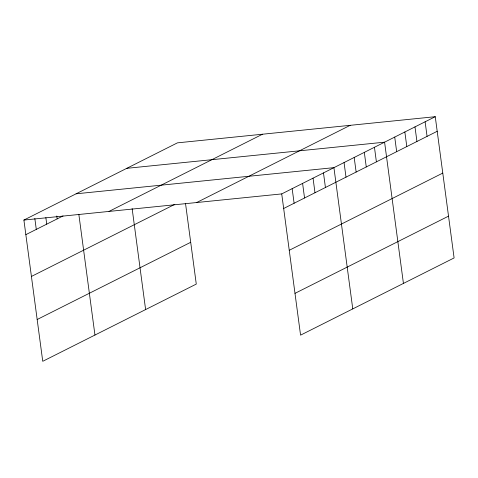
<?xml version="1.0" encoding="UTF-8"?>
<svg xmlns="http://www.w3.org/2000/svg" width="478" height="478" viewBox="0 0 478 478"><rect width="100%" height="100%" fill="white"/><g stroke="black" fill="none" stroke-linecap="round" stroke-linejoin="round"><path stroke-width="0.72" d="M185.542 203.616L196.279 284.093L42.745 361.302L23.9 220.059L177.434 142.85L435.255 116.698L454.1 257.941L300.566 335.15L281.721 193.907L435.255 116.698M25.848 234.65L63.042 215.942M108.984 211.425L262.512 134.222M31.423 276.445L174.823 204.333M196.643 202.535L350.171 125.326M37.17 319.507L190.704 242.298M283.669 208.492L437.203 131.289M289.244 250.293L442.777 173.084M294.992 293.355L448.525 216.146M126.766 168.328L384.587 142.175L403.432 283.418M76.104 193.805L333.925 167.653L352.77 308.902M23.9 220.059L281.721 193.907M425.121 121.794L427.069 136.379M414.988 126.885L416.935 141.476M404.854 131.982L406.802 146.573M394.72 137.078L396.668 151.669M374.453 147.272L376.401 161.863M364.32 152.368L366.268 166.953M354.186 157.459L356.134 172.05M344.058 162.556L346 177.147M323.481 172.905L325.428 187.496M313.042 178.151L314.99 192.742M302.604 183.403L304.546 197.994M292.16 188.655L294.107 203.246M132.137 208.581L145.611 309.577M78.828 214.264L94.949 335.054M56.78 215.978L57.169 218.894M45.852 217.58L46.725 224.146M34.828 218.458L36.286 229.398"/></g></svg>
